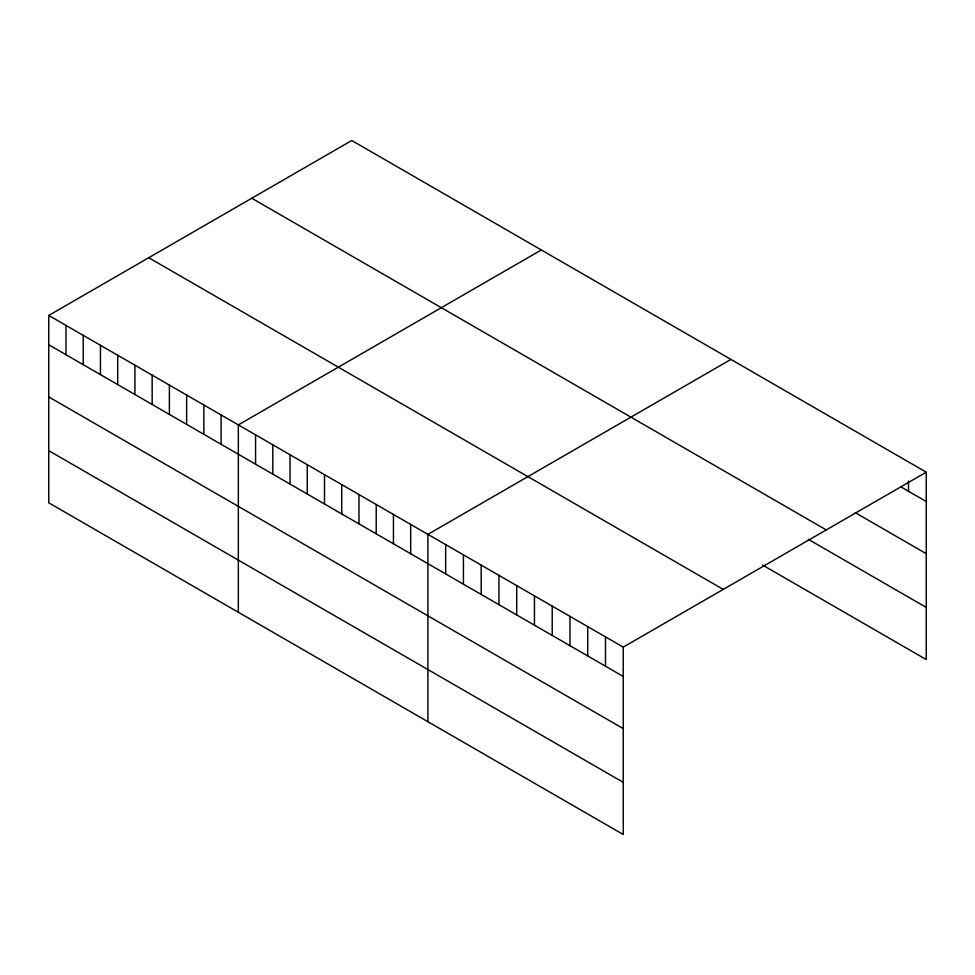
<?xml version="1.0" encoding="UTF-8"?>
<svg xmlns="http://www.w3.org/2000/svg" width="975" height="975" viewBox="0 0 975 975"><rect width="100%" height="100%" fill="white"/><g stroke="black" fill="none" stroke-linecap="round" stroke-linejoin="round"><path stroke-width="1.46" d="M48.75 315.449L623.244 647.132L623.244 834.49L48.75 502.808L48.75 315.449L351.756 140.51L926.25 472.192L926.25 659.551L762.633 565.086M541.332 249.966L238.339 424.905L238.339 612.263M730.921 359.422L427.915 534.361L427.915 721.719M623.244 647.132L926.25 472.192M900.888 486.878L926.25 501.516M855.221 512.667L926.25 553.666M251.757 198.242L826.264 529.925M808.287 539.297L926.25 607.401M148.736 257.717L723.243 589.4M48.75 344.772L623.244 676.455M48.75 396.923L623.244 728.605M48.75 450.657L623.244 782.34M908.493 481.004L908.493 491.266M605.487 636.882L605.487 666.205M587.73 626.632L587.73 655.956M569.973 616.371L569.973 645.706M552.216 606.121L552.216 635.444M534.458 595.871L534.458 625.194M516.701 585.622L516.701 614.945M498.944 575.372L498.944 604.695M481.187 565.11L481.187 594.445M463.43 554.86L463.43 584.183M445.673 544.611L445.673 573.934M410.682 524.404L410.682 553.739M393.449 514.459L393.449 543.782M376.216 504.514L376.216 533.837M358.983 494.557L358.983 523.88M341.737 484.612L341.737 513.935M324.504 474.654L324.504 503.977M307.271 464.709L307.271 494.033M290.038 454.752L290.038 484.075M272.805 444.807L272.805 474.13M255.572 434.85L255.572 464.185M221.093 414.948L221.093 444.283M203.86 405.003L203.86 434.326M186.627 395.058L186.627 424.381M169.394 385.101L169.394 414.424M152.161 375.156L152.161 404.479M134.928 365.198L134.928 394.522M117.695 355.253L117.695 384.577M100.449 345.296L100.449 374.619M83.216 335.351L83.216 364.674M65.983 325.394L65.983 354.729"/></g></svg>
